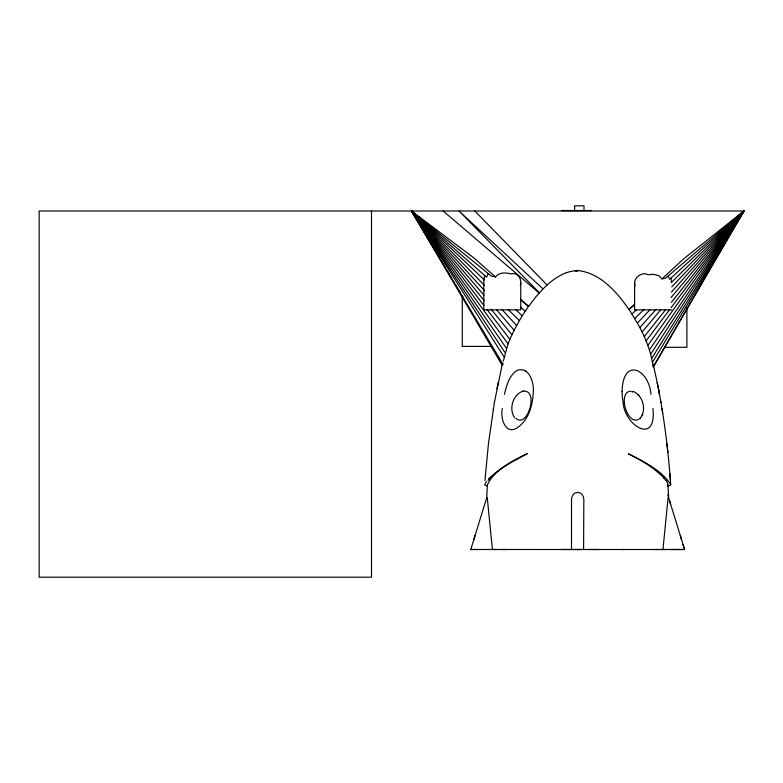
<?xml version="1.0" encoding="UTF-8"?>
<svg xmlns="http://www.w3.org/2000/svg" width="783" height="783" viewBox="0 0 783 783"><rect width="100%" height="100%" fill="white"/><g stroke="black" fill="none" stroke-linecap="round" stroke-linejoin="round"><path stroke-width="1.17" d="M502.412 408.54C499.994 417.662 505.319 435.847 517.494 427.626C528.711 419.825 532.753 405.163 533.282 392.156C534.231 383.053 529.337 366.199 517.191 370.359C509.028 375.458 506.581 385.657 504.389 394.378M520.284 285.452C522.525 279.609 517.612 271.672 510.859 273.962C505.73 272.308 499.074 272.23 495.541 276.937L491.176 275.968L411.506 210.999L502.295 365.504M671.53 309.862L634.602 309.862L634.602 282.702C634.817 276.791 642.618 271.525 647.991 274.716L653.325 274.314L657.182 275.205L658.992 275.831L661.968 278.924L665.804 278.034L743.85 210.999L39.15 210.999L39.15 577.198L371.494 577.198L371.494 210.999M622.054 391.402C622.906 356.989 648.804 368.519 650.967 394.378M486.664 497.861L487.447 484.432M503.068 363.772L503.038 364.389L411.506 210.999L473.412 257.548L495.541 276.937M484.941 480.419L488.484 443.354L494.513 401.796M483.982 279.6L484.667 275.469M661.038 549.5L662.956 549.5L668.114 497.499M503.332 361.1L508.03 343.835M493.202 409.675L493.368 408.618M494.396 402.482L502.461 363.302M498.174 382.466L496.911 388.789M639.858 418.729L640.572 417.907L640.112 418.416C646.964 410.126 643.009 395.376 633.065 391.363M477.219 549.5L470.779 549.5L486.468 498.517M473.842 539.546L475.066 535.562M509.841 339.303L508.05 343.864L411.506 210.999L486.537 277.123L488.269 273.6M642.001 415.704L642.696 414.021M486.918 309.402L509.86 339.333L514.128 330.191L496.628 309.862M514.167 330.23L519.256 320.785M519.472 320.541L522.183 315.755M519.432 320.619L508.138 309.461M653.11 367.286L743.85 210.999L683.324 259.134L661.968 278.924M653.492 366.483L743.85 210.999L669.602 279.335L668.163 276.007M703.486 279.218L704.739 277.113M705.972 275.019L707.842 271.867M709.075 269.773L743.85 210.999L671.178 282.643M671.501 292.059L743.85 210.999L652.376 362.539L651.642 358.506L743.85 210.999L671.726 286.921M734.072 226.404L736.03 223.331M737.332 221.276L743.85 210.999L671.06 297.569M516.026 309.931L522.232 315.803L528.466 306.378M651.642 358.497L650.614 354.268L743.85 210.999L740.787 214.748M737.106 221.178L743.85 210.999L671.423 302.346M667.576 485.166L667.811 483.571L666.382 480.821M650.614 354.278L649.381 350.03L743.85 210.999L740.894 214.836M741.07 215.002L743.85 210.999L671.08 307.699M649.381 350.03L647.825 345.391L743.85 210.999L740.953 214.943M520.881 300.192L528.633 306.407L535.396 297.442M647.805 345.411L646.112 340.879L669.631 309.637M486.36 481.33L484.697 485.098L487.447 486.018M646.092 340.908L644.292 336.553L665.57 309.725M660.911 309.628L642.099 332.012L639.848 327.529M566.393 272.699C553.757 277.407 543.97 287.263 535.464 297.393M656.095 309.324L639.799 327.578L637.382 323.066M649.959 309.833L637.333 323.115L629.16 309.5M638.742 419.355C626.958 425.707 617.356 391.852 630.844 391.177M488.563 478.873C499.75 468.126 513.286 460.052 527.331 453.621C513.305 461.706 494.523 469.271 487.525 484.677M634.788 318.515L644.135 309.305M576.18 270.448C599.298 271.858 616.515 291.403 628.935 309.53L634.25 304.607M671.07 277.985L671.52 282.301M631.998 313.944L636.471 309.823M578.294 270.38L577.306 271.026A1.497 1.145 -0.1 0 1 576.875 271.133A1.4 1.047 -2.3 0 1 576.092 271.055M634.484 304.93L628.955 309.539M566.393 272.709A27.151 10.747 -15.8 0 1 569.662 271.701L575.828 270.566M522.701 391.255L523.719 391.001C512.924 393.78 508.412 409.039 514.685 417.828M524.424 391.197C538.557 391.138 527.468 428.585 515.968 418.396M528.672 306.398L520.587 299.223M575.299 549.5L579.273 549.5M683.97 549.5L684.577 549.5L668.888 498.517M651.603 549.5L654.441 549.5M500.905 549.5L505.622 549.5M684.577 549.5L670.365 549.5M561.245 549.5L572.119 549.5M582.043 549.5L580.252 549.5M589.149 549.5L598.75 549.5M470.779 549.5L473.167 549.5M473.999 549.5L666.94 549.509M583.589 549.5L583.834 500.19A9.592 9.543 47.2 0 0 583.002 496.128C581.358 491.205 573.998 491.205 572.344 496.128A9.592 9.543 -47.2 0 0 571.521 500.19L571.521 549.5L572.246 549.5M561.851 210.539L591.537 210.539M491.147 346.399L462.273 346.399L462.273 295.7M664.346 347.319L686.916 347.319L686.916 307.543M573.313 549.5L575.779 549.5M620.782 549.5L623.875 549.5M655.283 549.5L659.658 549.5M662.956 549.5L683.49 549.5M497.342 549.5L492.399 549.5L487.241 497.499M577.727 549.49L579.949 549.5M667.351 485.969L670.551 485.313A138.376 11.823 30.7 0 0 670.61 484.511M576.082 271.055L576.014 271.026A2.016 1.517 -5.3 0 1 575.642 270.869M525.422 371.073L526.333 371.494M631.822 391.588L632.654 392.077M575.456 270.742L575.427 270.722A3.377 2.555 -5.5 0 1 575.211 270.566M443.158 210.999L539.174 293.028M520.656 307.181L525.207 311.194M543.01 288.888L458.985 210.999L539.458 292.871M484.383 279.981L411.506 210.999L436.454 252.772M484.227 285.1L411.506 210.999L425.551 233.794M474.811 210.999L547.072 284.953M637.802 394.378L638.889 395.532M664.278 478.266C654.108 467.843 641.453 460.12 628.416 453.807C643.597 461.725 661.273 469.731 670.718 484.569L669.896 473.881M484.628 290.699L411.506 210.999L504.086 356.999M501.844 309.461L516.663 325.601M483.923 295.113L411.506 210.999L420.089 224.388M484.305 300.77L411.506 210.999L505.133 352.761M491.176 309.256L511.896 334.791M413.757 213.847L411.506 210.999L416.272 218.085M483.972 305.556L411.506 210.999L506.464 348.357M413.678 213.906L411.506 210.999L413.61 213.974M415 215.922L416.429 217.948M427.469 236.906L428.741 238.981M437.697 254.857L439.576 257.989M440.819 260.073L445.184 267.394M447.054 270.517L448.923 273.659M450.176 275.733L451.419 277.838M455.784 285.129L457.663 288.271M458.907 290.356L460.159 292.451M462.029 295.582L463.272 297.677M642.138 331.963L644.262 336.592M669.622 500.895L670.591 504.056M680.29 535.562L681.513 539.546M683.07 544.606L684.009 547.64M652.865 363.175C662.085 401.591 667.4 440.868 670.395 480.233M658.444 388.789L657.172 382.466M659.609 394.965L658.601 389.699L658.983 391.715M660.832 401.796L660.96 402.482M634.944 286.333L634.602 282.702M662.682 412.905L661.987 408.618M487.241 497.606L487.349 498.291M667.879 452.398L666.881 443.462M668.281 495.884L668.193 494.611L668.33 496.735M667.919 484.54L668.682 497.861M652.934 408.403C656.79 446.564 623.689 424.699 623.072 401.757A39.708 27.278 74.2 0 1 622.074 391.402M583.991 210.656L583.991 205.802L574.614 205.802L574.595 210.686M520.744 283.055L520.744 309.862L483.816 309.862L483.816 279.443M652.63 364.986A49.906 16.189 -61.4 0 1 652.689 365.837M488.083 480.39A136.32 11.941 -30 0 1 490.833 477.669M663.681 477.963A135.312 13.781 29.6 0 1 665.951 480.586"/></g></svg>
